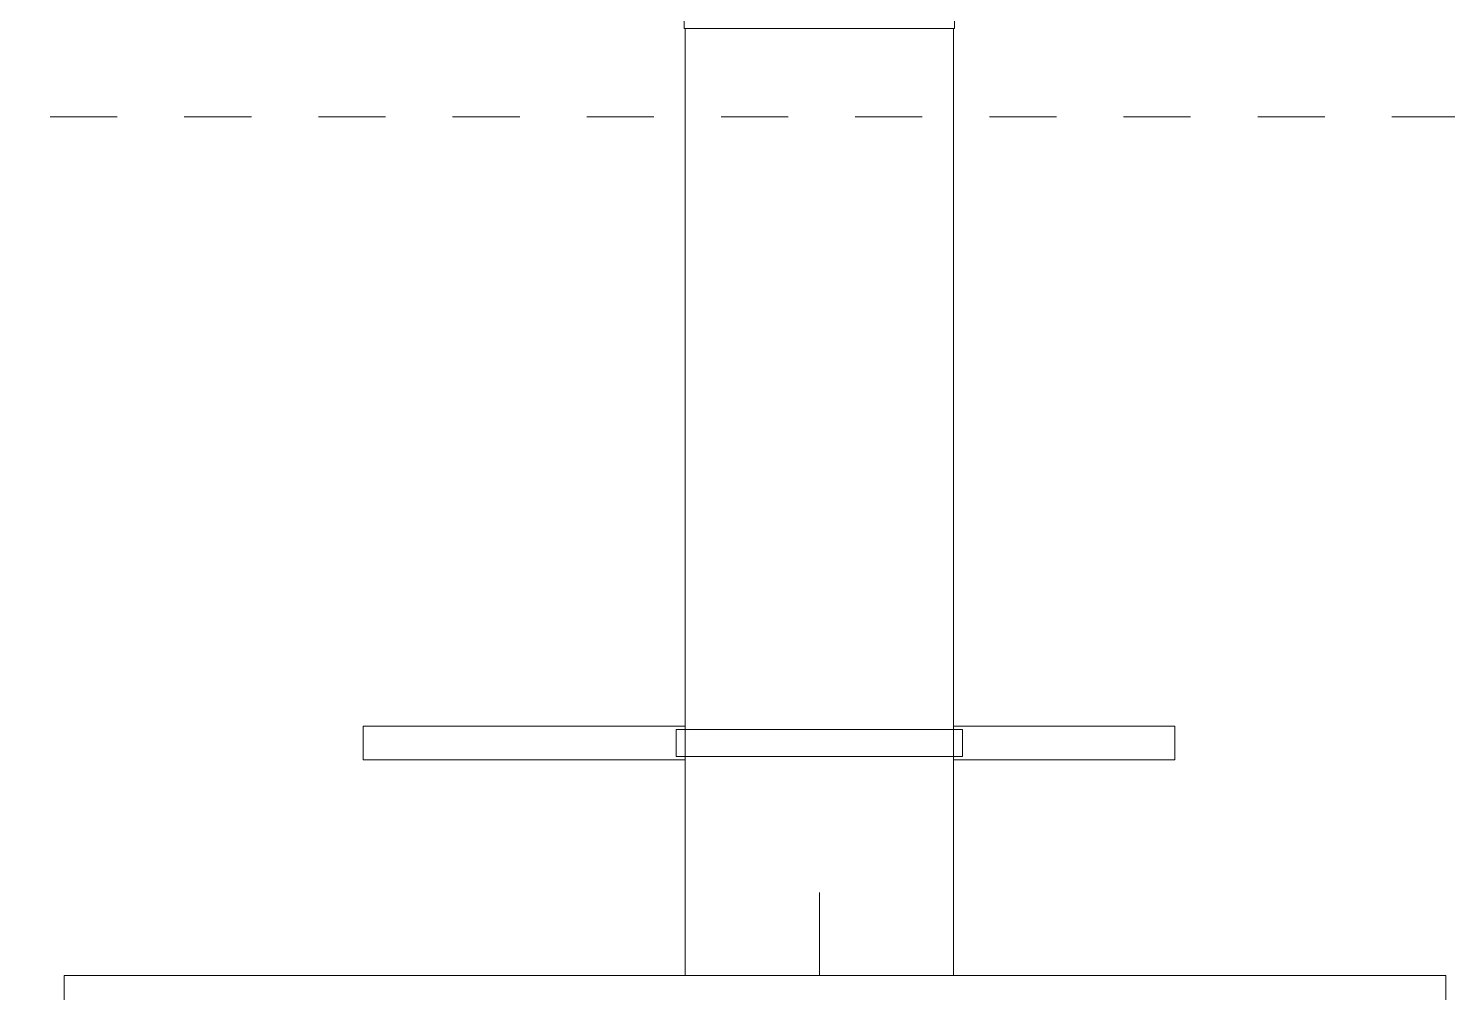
# Model space of a CAD drawing. Header units: metres. Extents: x 118 to 451, y -76 to 55.
# Drawn here: x 308.803 to 310.919, y -14.73 to -13.294 of the extents above; entities that cross this region are included whole.
import ezdxf

# ---------------------------------------------------------------- set-up
doc = ezdxf.new("R2010")
doc.units = ezdxf.units.M
doc.linetypes.add('Grid Line', pattern=[0.022225, 0.0127, -0.003175, 0.003175, -0.003175])
doc.layers.add('A-DETL-MBND', color=7, linetype='Continuous', lineweight=9)
doc.layers.add('S-GRID', color=7, linetype='Continuous', lineweight=9)

# ---------------------------------------------------------------- blocks, each defined once
blk = doc.blocks.new('Elbow - Generic - Standard-1697983-Nivel Top-EC')
at = {"layer": 'A-DETL-MBND', "color": 253, "true_color": 0xaaaaaa}
for p, q in [((25.1432, -13.2941), (25.1479, -13.2941)), ((25.1484, -13.2941), (25.3448, -13.2941)), ((25.3448, -13.2941), (25.5412, -13.2941)), ((25.5418, -13.2941), (25.5464, -13.2941))]:
    blk.add_line(p, q, dxfattribs=at)
at = {"layer": 'A-DETL-MBND', "color": 253, "true_color": 0xaaaaaa, "flags": 128}
for points in [[(25.1432, -13.0862), (25.1432, -13.0864), (25.1432, -13.0869), (25.1432, -13.0877), (25.1432, -13.0889), (25.1432, -13.0904), (25.1432, -13.0922), (25.1432, -13.0943), (25.1432, -13.0968), (25.1432, -13.0995), (25.1432, -13.1026), (25.1432, -13.106), (25.1432, -13.1097), (25.1432, -13.1137), (25.1432, -13.118), (25.1432, -13.1225), (25.1432, -13.1274), (25.1432, -13.1325), (25.1432, -13.1378), (25.1432, -13.1434), (25.1432, -13.1493), (25.1432, -13.1554), (25.1432, -13.1617), (25.1432, -13.1682), (25.1432, -13.1749), (25.1432, -13.1818), (25.1432, -13.1889), (25.1432, -13.1961), (25.1432, -13.2036), (25.1432, -13.2111), (25.1432, -13.2188), (25.1432, -13.2266), (25.1432, -13.2345), (25.1432, -13.2425), (25.1432, -13.2506), (25.1432, -13.2588), (25.1432, -13.267), (25.1432, -13.2753), (25.1432, -13.2836), (25.1432, -13.2919), (25.1432, -13.2941)], [(25.5464, -13.2941), (25.5464, -13.2858), (25.5464, -13.2775), (25.5464, -13.2693), (25.5464, -13.261), (25.5464, -13.2528), (25.5464, -13.2447), (25.5464, -13.2367), (25.5464, -13.2287), (25.5464, -13.2209), (25.5464, -13.2132), (25.5464, -13.2056), (25.5464, -13.1981), (25.5464, -13.1908), (25.5464, -13.1837), (25.5464, -13.1767), (25.5464, -13.17), (25.5464, -13.1634), (25.5464, -13.157), (25.5464, -13.1509), (25.5464, -13.145), (25.5464, -13.1393), (25.5464, -13.1339), (25.5464, -13.1287), (25.5464, -13.1238), (25.5464, -13.1192), (25.5464, -13.1148), (25.5464, -13.1108), (25.5464, -13.107), (25.5464, -13.1035), (25.5464, -13.1003), (25.5464, -13.0975), (25.5464, -13.0949), (25.5464, -13.0927), (25.5464, -13.0908), (25.5464, -13.0892), (25.5464, -13.088), (25.5464, -13.0871), (25.5464, -13.0865), (25.5464, -13.0862), (25.5464, -13.0862)]]:
    blk.add_lwpolyline(points, dxfattribs=at)
at = {"layer": 'A-DETL-MBND', "color": 253, "true_color": 0xaaaaaa}
for start, end in [(90, 182.8604), (356.9665, 90)]:
    blk.add_arc((25.3448, -13.0862), 0.2016, start, end, dxfattribs=at)
blk = doc.blocks.new('M_Envase Estanque Cab - M_Envase Estanque Cab-1732751-Nivel Top-EC')
at = {"layer": 'A-DETL-MBND'}
for p, q in [((-1.0296, 0), (-1.0296, 0.6672)), ((-1.0296, 0.6672), (1.0296, 0.6672)), ((1.0296, 0.6672), (1.0296, 0)), ((-0.9736, 0.6112), (-0.9736, 0.0184)), ((0.9736, 0.6112), (-0.9736, 0.6112)), ((0.9736, 0.0184), (0.9736, 0.6112)), ((-0.9736, 0.0184), (0.9736, 0.0184))]:
    blk.add_line(p, q, dxfattribs=at)
blk = doc.blocks.new('M_Soporte Tuberia Envase - M_Soporte Tuberia Envase-1737303-Nivel Top-EC')
at = {"layer": 'A-DETL-MBND'}
for p, q in [((-0.5298, 0.025), (-0.2, 0.025)), ((-0.5298, 0.025), (-0.5298, -0.025)), ((0.2, 0.025), (0.6802, 0.025)), ((0.6802, 0.025), (0.6802, -0.025)), ((-0.2135, 0.02), (-0.2135, -0.02)), ((0.2135, 0.02), (-0.2135, 0.02)), ((0.2135, -0.02), (0.2135, 0.02)), ((-0.2135, -0.02), (0.2135, -0.02)), ((-0.2, -0.025), (-0.5298, -0.025)), ((0.6802, -0.025), (0.2, -0.025))]:
    blk.add_line(p, q, dxfattribs=at)

msp = doc.modelspace()

# ---------------------------------------------------------------- linework, layer by layer
at = {"layer": 'A-DETL-MBND', "color": 253, "true_color": 0xaaaaaa}
for p, q in [((309.7823, -13.2941), (309.7823, -14.7048)), ((310.1823, -14.7048), (310.1823, -13.2941)), ((309.9823, -14.7048), (309.9823, -14.5812))]:
    msp.add_line(p, q, dxfattribs=at)
at = {"layer": 'S-GRID', "color": 253, "linetype": 'Grid Line', "true_color": 0xaaaaaa}
msp.add_line((321.5357, -13.4259), (291.5149, -13.4259), dxfattribs=at)

# ---------------------------------------------------------------- block references
at = {"layer": 'A-DETL-MBND', "color": 253, "true_color": 0xaaaaaa}
msp.add_blockref('Elbow - Generic - Standard-1697983-Nivel Top-EC', (284.6375, 0), dxfattribs=at)
at = {"layer": 'A-DETL-MBND', "rotation": 180}
msp.add_blockref('M_Soporte Tuberia Envase - M_Soporte Tuberia Envase-1737303-Nivel Top-EC', (309.9823, -14.3583), dxfattribs=at)
at = {"layer": 'A-DETL-MBND'}
msp.add_blockref('M_Envase Estanque Cab - M_Envase Estanque Cab-1732751-Nivel Top-EC', (309.8862, -15.3721), dxfattribs=at)

doc.saveas('drawing.dxf')
